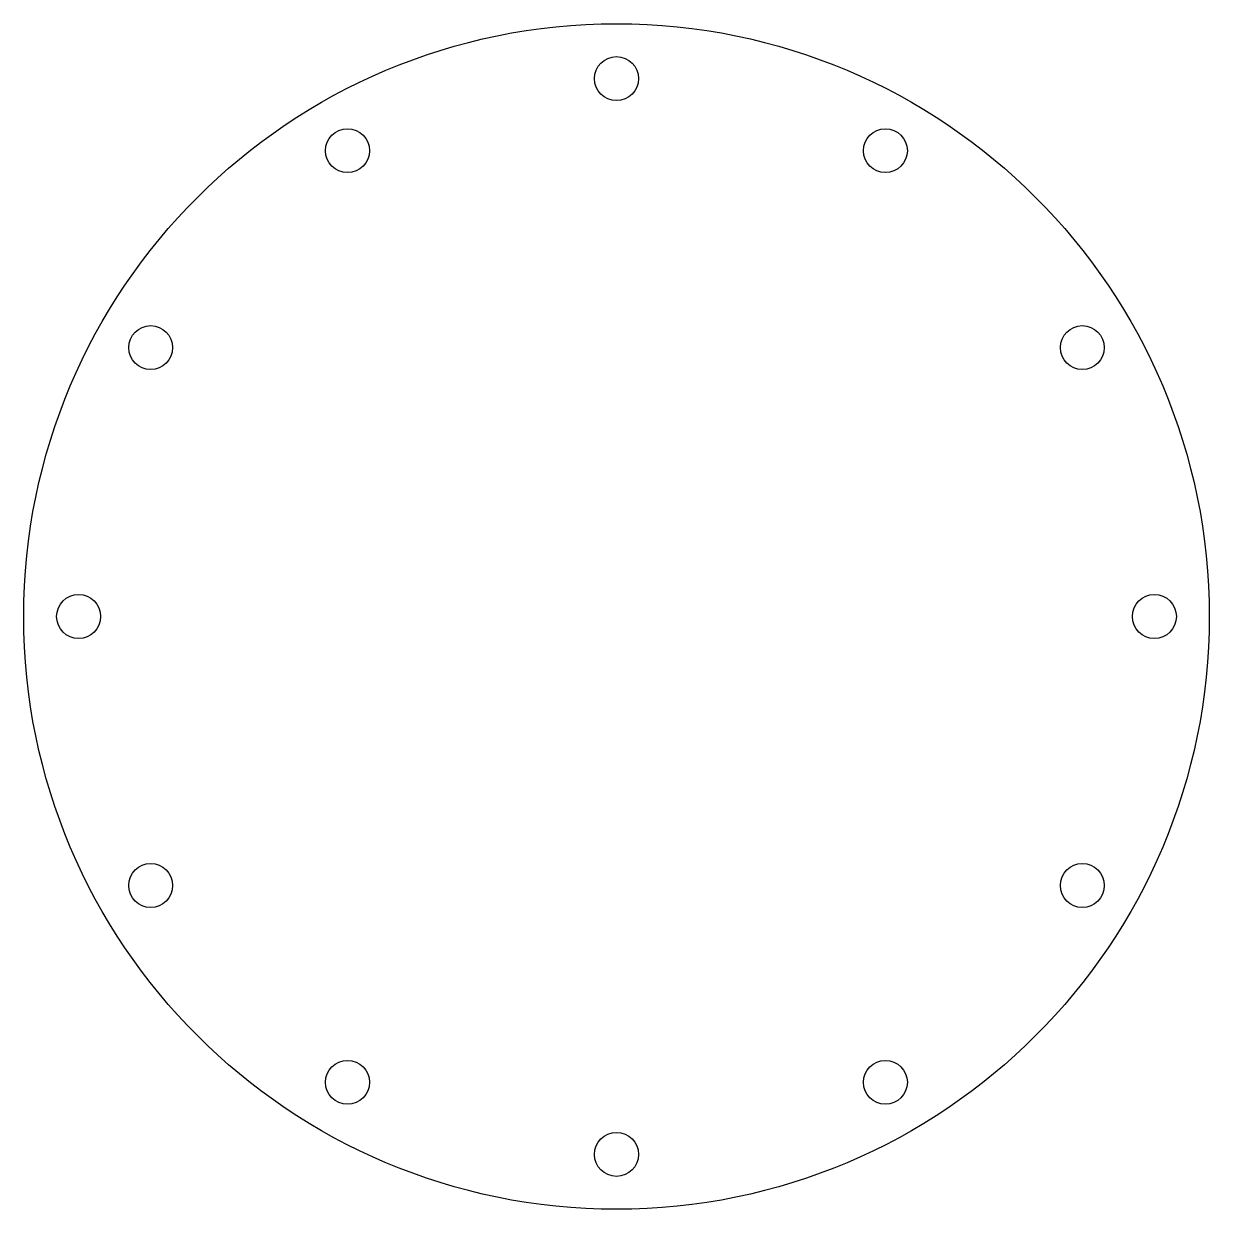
# Model space of a CAD drawing. Header units: millimetres. Extents: x -68 to 68, y -68 to 68.
import ezdxf

# ---------------------------------------------------------------- set-up
doc = ezdxf.new("R2010")
doc.units = ezdxf.units.MM
doc.layers.get('0').update_dxf_attribs({"linetype": 'CONTINUOUS'})

msp = doc.modelspace()

# ---------------------------------------------------------------- linework, layer by layer
for centre, radius in [((0, 0), 67.5), ((0, 61.25), 2.5), ((-30.63, 53.04), 2.5), ((30.62, 53.04), 2.5), ((-53.04, 30.62), 2.5), ((53.04, 30.62), 2.5), ((-61.25, 0), 2.5), ((61.25, 0), 2.5), ((-53.04, -30.63), 2.5), ((53.04, -30.63), 2.5), ((-30.63, -53.04), 2.5), ((30.62, -53.04), 2.5), ((0, -61.25), 2.5)]:
    msp.add_circle(centre, radius)

doc.saveas('drawing.dxf')
